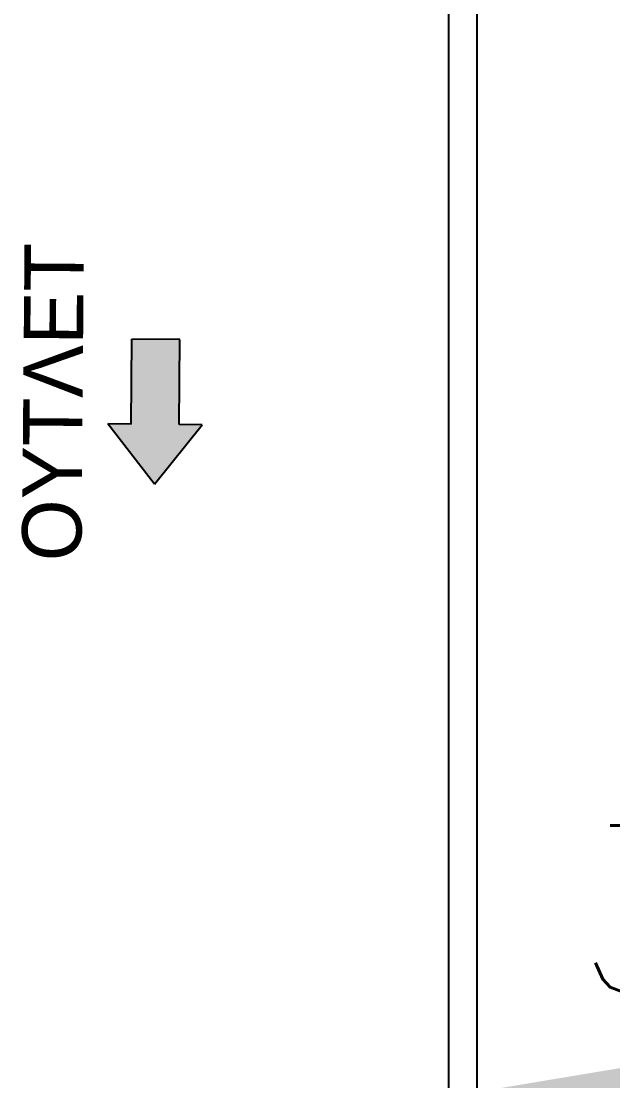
# Model space of a CAD drawing. Header units: millimetres. Extents: x 10462777 to 22643323, y 453826 to 1389191.
# Drawn here: x 11231027 to 11233119, y 599763 to 603506 of the extents above; entities that cross this region are included whole.
import ezdxf

# ---------------------------------------------------------------- set-up
doc = ezdxf.new("R2010")
doc.units = ezdxf.units.MM
doc.header["$LTSCALE"] = 200
doc.header["$MEASUREMENT"] = 0
doc.header["$PDMODE"] = 35
doc.header["$PDSIZE"] = -5
doc.layers.get('0').update_dxf_attribs({"linetype": 'CONTINUOUS'})
doc.layers.get('DEFPOINTS').update_dxf_attribs({"linetype": 'CONTINUOUS'})
doc.layers.add('4', color=4, linetype='CONTINUOUS')
doc.layers.add('panel', color=4, linetype='CONTINUOUS')
doc.layers.add('AM_5', color=3, linetype='CONTINUOUS', lineweight=15)
doc.styles.get("Standard").update_dxf_attribs({"font": 'SYMBOL'})
doc.styles.add('굴림', font='txt.shx ', dxfattribs={"bigfont": ' whgtxt.shx'})
doc.dimstyles.new('200$0', dxfattribs={"dimscale": 200, "dimtxt": 7, "dimasz": 1, "dimexe": 2, "dimexo": 2, "dimgap": 1, "dimtad": 1, "dimdec": 0, "dimdsep": 46, "dimlunit": 6, "dimtxsty": '굴림', "dimblk": 'DIMDOT', "dimcen": 1, "dimclrd": 4, "dimclre": 4, "dimclrt": 4, "dimadec": 0, "dimazin": 0, "dimtfac": 1, "dimtdec": 0, "dimtmove": 2, "dimatfit": 3, "dimldrblk": 'DIMDOT', "dimfxl": 1, "dimtolj": 1, "dimtzin": 0, "dimlwd": -1, "dimarcsym": 0})

# ---------------------------------------------------------------- blocks, each defined once
blk = doc.blocks.new('shot mc')
blk.add_hatch(color=4).paths.add_polyline_path([(13136018.8, -247777.2), (13136016.3, -248077.5), (13135934.3, -248076.9), (13136099.3, -248289.9), (13136267.7, -248079.6), (13136185.7, -248078.9), (13136188.1, -247778.6)])
at = {"layer": '4'}
for p, q in [((13136016.3, -248077.5), (13136018.8, -247777.2)), ((13136188.1, -247778.6), (13136018.8, -247777.2)), ((13136185.7, -248078.9), (13136188.1, -247778.6)), ((13136016.3, -248077.5), (13135934.3, -248076.9)), ((13136099.3, -248289.9), (13135934.3, -248076.9)), ((13136267.7, -248079.6), (13136185.7, -248078.9)), ((13136099.3, -248289.9), (13136267.7, -248079.6))]:
    blk.add_line(p, q, dxfattribs=at)
blk.add_text('OUTLET', height=210, rotation=89.5305).set_placement((13135840.3, -248562.5))
blk = doc.blocks.new('*D329')
at = {"layer": 'AM_5', "color": 4, "linetype": 'ByBlock', "lineweight": -2, "transparency": 16777216}
for p, q in [((11232637.9, 605514.8), (11232637.9, 599323.8)), ((11235637.9, 605514.8), (11235637.9, 599323.8))]:
    blk.add_line(p, q, dxfattribs=at)
at = {"layer": 'AM_5', "color": 4, "linetype": 'ByBlock', "transparency": 16777216}
blk.add_line((11235037.9, 599723.8), (11233237.9, 599723.8), dxfattribs=at)
at = {"layer": 'AM_5', "color": 4, "transparency": 16777216}
for points in [[(11233237.9, 599823.8), (11233237.9, 599623.8), (11232637.9, 599723.8)], [(11235037.9, 599823.8), (11235037.9, 599623.8), (11235637.9, 599723.8)]]:
    blk.add_solid(points, dxfattribs=at)
at = {"layer": 'DEFPOINTS', "color": 0, "transparency": 16777216}
for p in [(11232637.9, 605914.8), (11235637.9, 605914.8), (11232637.9, 599723.8)]:
    blk.add_point(p, dxfattribs=at)
at = {"layer": 'AM_5', "color": 4, "transparency": 16777216, "insert": (11234137.9, 600273.8), "char_height": 600, "attachment_point": 5, "style": '굴림', "bg_fill": 3, "box_fill_scale": 1.25, "bg_fill_color": 256, "bg_fill_true_color": 13158600, "bg_fill_transparency": 0}
blk.add_mtext('\\A1;3,000', dxfattribs=at)
blk = doc.blocks.new('DIMDOT')
at = {"color": 4}
blk.add_line((-2, 0), (2, 0), dxfattribs=at)
at = {"color": 7}
for radius in [0.5, 0.25]:
    blk.add_circle((0, 0), radius, dxfattribs=at)

msp = doc.modelspace()

# ---------------------------------------------------------------- linework, layer by layer
at = {"ltscale": 10}
for p, q in [((11232637.9431, 612330.80627), (11232637.9431, 592006.96356)), ((11232537.9431, 612289.38492), (11232537.9431, 592048.38492))]:
    msp.add_line(p, q, dxfattribs=at)

# ---------------------------------------------------------------- block references
at = {"layer": 'panel'}
msp.add_blockref('shot mc', (-1904600.65073, 850160.17441), dxfattribs=at)

# ---------------------------------------------------------------- next in the draw order: dimensions: what is measured, and where the dimension line sits
at = {"layer": 'AM_5'}
dim = msp.add_aligned_dim(p1=(11235637.9431, 605914.80627), p2=(11232637.9431, 605914.80627), distance=6191.024, dimstyle='200$0', override={"dimtxt": 3, "dimasz": 3, "dimsah": 1, "dimfxl": 2, "dimtfill": 1, "dimarcsym": 1}, dxfattribs=at)
dim.commit()
dim.dimension.update_dxf_attribs({"geometry": '*D329', "text_midpoint": (11234137.9431, 600273.78227)})

doc.saveas('drawing.dxf')
